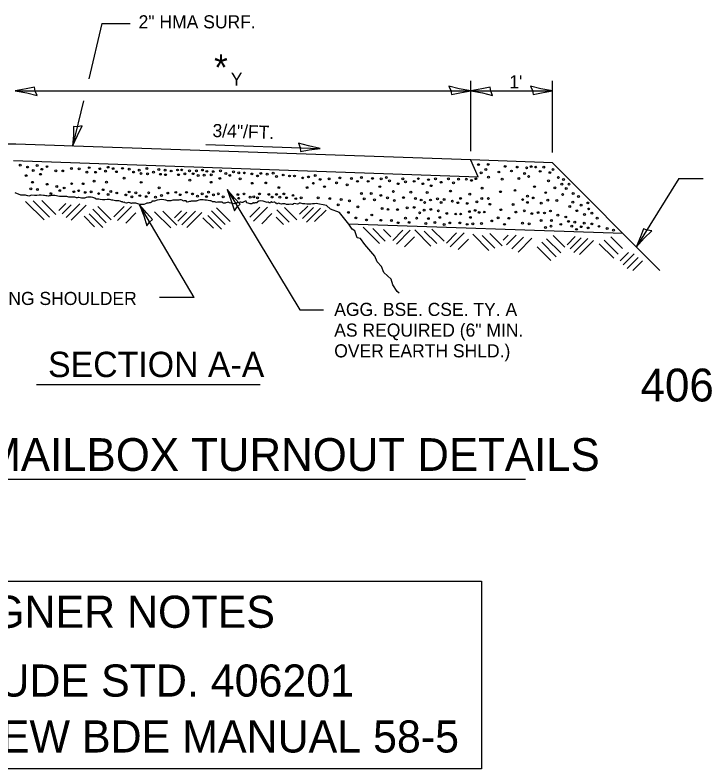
# Model space of a CAD drawing. Extents: x 1875357 to 1890680, y 2257528 to 2269761.
# Drawn here: x 1877347.5 to 1877664, y 2268167 to 2268512.3 of the extents above; entities that cross this region are included whole.
import ezdxf

# ---------------------------------------------------------------- set-up
doc = ezdxf.new("R2010")
doc.units = 0
for name, color, linetype in [('Level 1', 7, 'Continuous'), ('Level 24', 7, 'Continuous'), ('Level 40', 7, 'Continuous'), ('Level 63', 7, 'Continuous'), ('ROW_PR_Notes', 7, 'Continuous')]:
    doc.layers.add(name, color=color, linetype=linetype)

msp = doc.modelspace()

# ---------------------------------------------------------------- linework, layer by layer
at = {"layer": 'Level 1'}
msp.add_lwpolyline([(1877561.26, 2268166.98), (1877257.75, 2268166.98), (1877257.75, 2268252.98), (1877561.26, 2268252.98)], close=True, dxfattribs=at)
at = {"layer": 'Level 24'}
msp.add_line((1877256.68, 2268299.76), (1877581.28, 2268299.76), dxfattribs=at)
msp.add_lwpolyline([(1877639.19, 2268413.47), (1877637.13, 2268413.79), (1877635.4, 2268414.49), (1877634.04, 2268410.78), (1877632.14, 2268406.07), (1877635.78, 2268410.09)], close=True, dxfattribs=at)
at = {"layer": 'Level 40'}
for p, q in [((1877347.86, 2268453.23), (1877226.07, 2268453.24)), ((1877556.28, 2268445.95), (1877347.86, 2268453.23)), ((1877346.77, 2268445.75), (1877559.6, 2268438.31)), ((1877559.6, 2268438.31), (1877556.28, 2268445.89))]:
    msp.add_line(p, q, dxfattribs=at)
for centre in [(1877349.83, 2268443.59), (1877353.22, 2268442.71), (1877357.55, 2268443.43), (1877359.7, 2268441.69), (1877362.1, 2268442.93), (1877373.27, 2268442.04), (1877376.82, 2268441.87), (1877381.46, 2268442.43), (1877386.26, 2268441.95), (1877390.07, 2268442.62), (1877392.35, 2268442.01), (1877396.69, 2268442.13), (1877399.8, 2268441.75), (1877407.89, 2268442.05), (1877413.36, 2268441.63), (1877559.8, 2268443.84), (1877563.15, 2268441.6), (1877564.3, 2268443.93), (1877572.03, 2268443.01), (1877577.6, 2268442.71), (1877581.88, 2268442.34), (1877583.96, 2268442.93), (1877586.02, 2268442.73), (1877589.71, 2268442.68), (1877593.96, 2268441.59), (1877352.54, 2268438.81), (1877355.79, 2268441.16), (1877359.12, 2268439.41), (1877366.13, 2268440.98), (1877369.29, 2268440.95), (1877380.38, 2268440.4), (1877384.38, 2268440.32), (1877388.96, 2268440.82), (1877393.88, 2268440.57), (1877401.78, 2268440.44), (1877404.39, 2268441.3), (1877405.17, 2268439.75), (1877408.19, 2268439.61), (1877410.89, 2268440.36), (1877414.05, 2268439.41), (1877416.19, 2268441.3), (1877416.36, 2268439.19), (1877418.97, 2268440.91), (1877421.94, 2268441.36), (1877422.36, 2268439.22), (1877423.8, 2268441.39), (1877425.3, 2268439.63), (1877427.41, 2268441), (1877429.08, 2268439.66), (1877430.55, 2268440.97), (1877431.33, 2268438.83), (1877433.3, 2268441.33), (1877434.13, 2268439), (1877435.36, 2268440.75), (1877437.36, 2268439.14), (1877438.27, 2268440.63), (1877441.58, 2268441), (1877444.05, 2268439.75), (1877445.83, 2268438.91), (1877447.55, 2268440.52), (1877449.94, 2268440.05), (1877452.52, 2268440.02), (1877455.94, 2268439.55), (1877458.55, 2268438.66), (1877460.1, 2268439.83), (1877463, 2268439.45), (1877465.7, 2268439.95), (1877467.25, 2268438.4), (1877470.37, 2268439.07), (1877473.25, 2268438.62), (1877475.48, 2268438.62), (1877481.92, 2268438.18), (1877485.03, 2268438.84), (1877561.06, 2268440.09), (1877564.37, 2268438.09), (1877569.18, 2268440.45), (1877574.89, 2268440.9), (1877580.94, 2268439.8), (1877582.8, 2268438.4), (1877588.06, 2268440.76), (1877592.56, 2268440.18), (1877355.48, 2268435.75), (1877362.16, 2268434.84), (1877373.39, 2268435.1), (1877378.6, 2268435.07), (1877383.64, 2268436.26), (1877389.38, 2268435.8), (1877397.4, 2268437.66), (1877405.25, 2268435.71), (1877427.51, 2268436.72), (1877437.26, 2268435.73), (1877441.26, 2268437.51), (1877450.59, 2268437.29), (1877456.14, 2268435.29), (1877462.32, 2268435.44), (1877479.25, 2268437.73), (1877484.14, 2268435.29), (1877487.25, 2268437.07), (1877491.35, 2268437.29), (1877494.81, 2268435.49), (1877496.31, 2268437.74), (1877499.62, 2268434.59), (1877501.57, 2268437.44), (1877504.36, 2268436.18), (1877506.14, 2268437.95), (1877509.25, 2268436.18), (1877511.25, 2268437.51), (1877515.25, 2268437.29), (1877517.58, 2268437.95), (1877519.03, 2268436.4), (1877523.03, 2268435.07), (1877525.14, 2268437.29), (1877526.36, 2268435.95), (1877530.36, 2268436.18), (1877532.25, 2268437.4), (1877534.36, 2268435.07), (1877536.91, 2268436.95), (1877540.13, 2268437.29), (1877542.69, 2268435.73), (1877546.02, 2268437.29), (1877548.36, 2268435.51), (1877550.69, 2268437.18), (1877554.24, 2268437.18), (1877556.58, 2268436.62), (1877558.66, 2268437.36), (1877570.68, 2268437.14), (1877578.35, 2268437.44), (1877591.91, 2268436.4), (1877596.41, 2268437.95), (1877598.01, 2268434.86), (1877598.77, 2268437.04), (1877601.29, 2268434.87), (1877354.69, 2268432.74), (1877357.69, 2268432.45), (1877366.54, 2268433.79), (1877367.92, 2268431.92), (1877369.93, 2268433.13), (1877374.42, 2268431.42), (1877376.61, 2268431.88), (1877379.63, 2268431.1), (1877382.29, 2268431.4), (1877387.79, 2268432.32), (1877391.28, 2268431.5), (1877399.75, 2268431.3), (1877413.49, 2268433.18), (1877421.08, 2268431.14), (1877426, 2268431.14), (1877436.16, 2268431.22), (1877468.37, 2268433.29), (1877481.25, 2268433.29), (1877489.25, 2268433.73), (1877514.58, 2268433.73), (1877520.8, 2268431.51), (1877528.79, 2268431.2), (1877536.31, 2268431.06), (1877538.13, 2268434.18), (1877547.02, 2268431.73), (1877561.46, 2268433.07), (1877569.93, 2268431.43), (1877576.54, 2268432.03), (1877585.46, 2268433.73), (1877594.84, 2268433.22), (1877600.04, 2268432.87), (1877363.91, 2268430.54), (1877385.76, 2268430.54), (1877390.07, 2268430.12), (1877394.03, 2268430.84), (1877398.25, 2268429.94), (1877401.01, 2268429.04), (1877402.83, 2268430.89), (1877404.61, 2268429.61), (1877407.59, 2268429.17), (1877408.67, 2268430.89), (1877411.83, 2268428.89), (1877414.58, 2268429.72), (1877417.41, 2268430.8), (1877423.17, 2268430.03), (1877428.75, 2268430.39), (1877431.07, 2268429.39), (1877433.16, 2268430.47), (1877435.15, 2268429.17), (1877438.33, 2268429.97), (1877440.6, 2268430.48), (1877442.83, 2268429.05), (1877449.6, 2268430.08), (1877449.92, 2268428.4), (1877452.37, 2268430.4), (1877455.21, 2268428.95), (1877456.81, 2268429.07), (1877458.61, 2268428.6), (1877459.48, 2268430.4), (1877463.7, 2268430.18), (1877465.3, 2268428.97), (1877467.25, 2268430.18), (1877468.77, 2268428.9), (1877470.59, 2268430.4), (1877471.9, 2268428.67), (1877474.81, 2268429.73), (1877476.05, 2268428.23), (1877478.59, 2268428.62), (1877486.36, 2268428.62), (1877491.65, 2268428.27), (1877496.91, 2268427.82), (1877506.14, 2268430.62), (1877507.47, 2268428.18), (1877510.67, 2268430.63), (1877512.14, 2268427.73), (1877515.03, 2268429.73), (1877518.14, 2268428.62), (1877525.47, 2268428.73), (1877530.91, 2268428.29), (1877533.58, 2268427.62), (1877537.8, 2268427.62), (1877541.05, 2268428.15), (1877544.05, 2268427.87), (1877551.63, 2268428.37), (1877555.8, 2268430.29), (1877561.3, 2268428.32), (1877564.33, 2268428.34), (1877580.05, 2268427.79), (1877582.3, 2268429.37), (1877584.91, 2268428.57), (1877590.6, 2268430.99), (1877598.38, 2268430.12), (1877603.21, 2268430.62), (1877605.63, 2268429.21), (1877495.56, 2268425.42), (1877500.67, 2268427.22), (1877504.57, 2268424.51), (1877521.25, 2268427.4), (1877530.31, 2268424.25), (1877535.14, 2268426.51), (1877542.66, 2268426.51), (1877547.83, 2268427.07), (1877550.38, 2268426.37), (1877554.69, 2268426.07), (1877559.1, 2268426.76), (1877565.05, 2268425.68), (1877575.64, 2268425.57), (1877582.21, 2268426.54), (1877588.57, 2268426.15), (1877591.55, 2268427.54), (1877595.71, 2268427.37), (1877601.63, 2268424.62), (1877603.04, 2268426.62), (1877606.81, 2268425.29), (1877609.96, 2268426.29), (1877500.21, 2268421.96), (1877510.88, 2268420.76), (1877515.61, 2268423.76), (1877518.35, 2268423.31), (1877522.72, 2268423.22), (1877527.1, 2268424.04), (1877532.85, 2268421.76), (1877534.86, 2268422.94), (1877537.96, 2268423.31), (1877541.42, 2268422.67), (1877545.25, 2268421.48), (1877549.36, 2268421.21), (1877551.64, 2268421.21), (1877555.65, 2268422.3), (1877558.3, 2268422.85), (1877560.12, 2268421.94), (1877562.49, 2268422.12), (1877570.08, 2268423.16), (1877576.99, 2268422.11), (1877580.82, 2268422.67), (1877584.29, 2268421.39), (1877587.12, 2268421.85), (1877590.03, 2268421.67), (1877592.77, 2268422.58), (1877604.88, 2268422.71), (1877608.38, 2268420.96), (1877610.29, 2268423.54), (1877611.79, 2268421.62), (1877503.67, 2268419.4), (1877508.48, 2268418.5), (1877515.09, 2268418.35), (1877519.9, 2268418.2), (1877526.37, 2268419.29), (1877528.01, 2268417.38), (1877531.48, 2268419.29), (1877536.86, 2268419.11), (1877539.87, 2268417.29), (1877542.06, 2268419.66), (1877556.11, 2268419.66), (1877565.87, 2268418.02), (1877568.78, 2268419.48), (1877573.69, 2268419.25), (1877588.48, 2268418.2), (1877593.23, 2268418.2), (1877596.15, 2268420.66), (1877599.79, 2268419.84), (1877601.07, 2268417.84), (1877603.9, 2268417.47), (1877614.21, 2268419.29), (1877523, 2268417.2), (1877535.68, 2268416.83), (1877544.07, 2268416.38), (1877546.62, 2268417.11), (1877551.27, 2268417.11), (1877554.65, 2268416.47), (1877557.2, 2268416.74), (1877561.21, 2268416.83), (1877571.7, 2268416.47), (1877580, 2268417), (1877583.01, 2268416.74), (1877590.49, 2268415.01), (1877593.05, 2268415.65), (1877597.51, 2268416.47), (1877602.53, 2268415.65), (1877604.72, 2268414.19), (1877606.91, 2268415.37), (1877608.28, 2268417.01), (1877610.1, 2268414.82), (1877611.74, 2268416.65), (1877615.03, 2268415.55), (1877618.77, 2268414.55), (1877621.68, 2268413.82)]:
    msp.add_circle(centre, 0.417, dxfattribs=at)
for points in [[(1877391.76, 2268427.54), (1877390.8, 2268427.78), (1877386.5, 2268427.78), (1877385.3, 2268428.02), (1877384.58, 2268428.02), (1877384.34, 2268428.26), (1877383.87, 2268428.49), (1877383.15, 2268428.73), (1877380.04, 2268428.73), (1877379.32, 2268428.49), (1877377.89, 2268428.49), (1877376.69, 2268428.73), (1877375.26, 2268428.73), (1877374.54, 2268428.97), (1877374.3, 2268428.97), (1877373.35, 2268428.97), (1877372.15, 2268428.97), (1877371.19, 2268429.21), (1877368.56, 2268429.21), (1877365.7, 2268429.69), (1877364.5, 2268429.69), (1877362.59, 2268429.45), (1877360.44, 2268429.69), (1877356.47, 2268429.69)], [(1877485.49, 2268425.99), (1877478.3, 2268426.1), (1877477.59, 2268426.1), (1877477.35, 2268425.86), (1877474.96, 2268425.86), (1877474.72, 2268425.62), (1877474.24, 2268425.62), (1877471.85, 2268425.62), (1877471.13, 2268425.86), (1877468.98, 2268425.86), (1877468.26, 2268426.1), (1877467.07, 2268426.1), (1877467.07, 2268426.34), (1877467.07, 2268426.1), (1877466.83, 2268426.34), (1877466.11, 2268426.58), (1877465.15, 2268426.58), (1877464.91, 2268426.82), (1877464.67, 2268426.82), (1877464.67, 2268426.58), (1877463.48, 2268426.58), (1877463.24, 2268426.82), (1877463.24, 2268426.58), (1877462.52, 2268426.58), (1877458.46, 2268426.58), (1877458.22, 2268426.34), (1877457.26, 2268426.34), (1877457.02, 2268426.1), (1877456.78, 2268426.34), (1877456.55, 2268426.34), (1877456.31, 2268426.1), (1877454.77, 2268425.97), (1877453.68, 2268426.34), (1877453.44, 2268426.58), (1877453.44, 2268426.82), (1877452.24, 2268426.82), (1877452, 2268426.58), (1877450.57, 2268426.58), (1877449.61, 2268426.34), (1877449.14, 2268426.34), (1877448.66, 2268426.1), (1877446.74, 2268426.1), (1877445.79, 2268426.34), (1877445.07, 2268426.58), (1877444.11, 2268426.34), (1877442.68, 2268426.34), (1877442.44, 2268426.58), (1877441.25, 2268426.58), (1877440.29, 2268426.58), (1877439.33, 2268426.58), (1877438.85, 2268426.82), (1877437.9, 2268426.82), (1877437.66, 2268427.06), (1877436.7, 2268427.3), (1877430.96, 2268427.3), (1877430.49, 2268427.06), (1877429.53, 2268427.06), (1877428.57, 2268427.06), (1877426.9, 2268426.82), (1877425.94, 2268426.82), (1877425.94, 2268427.06), (1877425.7, 2268427.3), (1877425.23, 2268427.3), (1877425.23, 2268427.54), (1877425.23, 2268427.3), (1877424.51, 2268427.3), (1877424.03, 2268427.54), (1877421.88, 2268427.54), (1877420.44, 2268427.54), (1877419.73, 2268427.54), (1877418.77, 2268427.3), (1877417.34, 2268427.3), (1877416.62, 2268427.54), (1877412.55, 2268427.54), (1877411.84, 2268427.3), (1877410.88, 2268427.06), (1877410.16, 2268427.06), (1877410.16, 2268426.82), (1877408.97, 2268426.34), (1877408.01, 2268426.1), (1877407.77, 2268426.1), (1877407.29, 2268425.86), (1877403.71, 2268425.86), (1877402.75, 2268426.1), (1877401.08, 2268426.1), (1877400.6, 2268426.1), (1877400.12, 2268426.34), (1877397.97, 2268426.34), (1877397.49, 2268426.58), (1877396.78, 2268426.58), (1877396.54, 2268426.82), (1877396.3, 2268426.82), (1877395.58, 2268427.06), (1877394.38, 2268427.3), (1877393.43, 2268427.3), (1877392.23, 2268427.54), (1877391.76, 2268427.54)]]:
    msp.add_spline(points, degree=3, dxfattribs=at)
at = {"layer": 'Level 63'}
for p, q in [((1877387.28, 2268508.51), (1877381.22, 2268483.15)), ((1877387.28, 2268508.51), (1877400.25, 2268508.51)), ((1877593.7, 2268449.32), (1877593.7, 2268482.24)), ((1877556.28, 2268477.66), (1877593.72, 2268477.66)), ((1877378.8, 2268473.06), (1877373.84, 2268452.29)), ((1877434.81, 2268453.02), (1877487.22, 2268451.25)), ((1877651.59, 2268437.42), (1877632.14, 2268406.07)), ((1877651.59, 2268437.42), (1877662.83, 2268437.42)), ((1877444.61, 2268432.37), (1877477.95, 2268377.32)), ((1877477.95, 2268377.32), (1877488.79, 2268377.32))]:
    msp.add_line(p, q, dxfattribs=at)
at = {"layer": 'ROW_PR_Notes'}
for p, q in [((1877556.28, 2268450.05), (1877556.28, 2268482.24)), ((1877347.54, 2268477.66), (1877556.28, 2268477.66)), ((1877593.76, 2268444.64), (1877556.28, 2268445.95)), ((1877642.96, 2268395.36), (1877593.73, 2268444.59)), ((1877352.3, 2268427), (1877360.82, 2268418.48)), ((1877355.77, 2268427.18), (1877363.22, 2268419.73)), ((1877359.69, 2268427.37), (1877366.11, 2268420.94)), ((1877367.48, 2268422.78), (1877370.67, 2268425.97)), ((1877369.03, 2268421.33), (1877373.13, 2268425.42)), ((1877370.86, 2268419.59), (1877377.15, 2268425.88)), ((1877373.13, 2268418.4), (1877379.97, 2268425.24)), ((1877385.31, 2268424.72), (1877391.55, 2268418.47)), ((1877392.78, 2268419.98), (1877397.38, 2268424.59)), ((1877394.46, 2268418.2), (1877400.85, 2268424.59)), ((1877429.56, 2268382.9), (1877404.54, 2268425.44)), ((1877477.87, 2268421.06), (1877481.6, 2268424.8)), ((1877381.39, 2268421.25), (1877387.63, 2268415.01)), ((1877383.03, 2268423.35), (1877389.27, 2268417.1)), ((1877398.2, 2268417.07), (1877402.8, 2268421.67)), ((1877411.31, 2268422.26), (1877418.76, 2268414.81)), ((1877415.23, 2268422.44), (1877421.66, 2268416.02)), ((1877420.52, 2268419.44), (1877423.7, 2268422.63)), ((1877422.07, 2268417.99), (1877426.17, 2268422.08)), ((1877423.89, 2268416.25), (1877430.18, 2268422.54)), ((1877426.17, 2268415.06), (1877433.01, 2268421.9)), ((1877437.49, 2268422.67), (1877443.73, 2268416.42)), ((1877439.77, 2268424.03), (1877446.01, 2268417.79)), ((1877455.05, 2268419.7), (1877459.65, 2268424.3)), ((1877456.73, 2268417.91), (1877463.12, 2268424.3)), ((1877460.47, 2268416.78), (1877465.07, 2268421.38)), ((1877467.41, 2268423.17), (1877473.13, 2268417.44)), ((1877470.92, 2268424.12), (1877476.5, 2268418.54)), ((1877479.23, 2268419.15), (1877484.25, 2268424.16)), ((1877480.97, 2268417.51), (1877487.35, 2268423.88)), ((1877484.74, 2268417.72), (1877489.99, 2268422.97)), ((1877379.1, 2268420.15), (1877383.93, 2268415.33)), ((1877433.57, 2268419.47), (1877438.39, 2268414.65)), ((1877435.85, 2268420.57), (1877442.09, 2268414.33)), ((1877467.07, 2268419.76), (1877470.48, 2268416.35)), ((1877500.29, 2268416.74), (1877625.97, 2268412.36)), ((1877506.99, 2268415.2), (1877514.44, 2268407.75)), ((1877511.36, 2268414.57), (1877517.08, 2268408.84)), ((1877538.46, 2268414.32), (1877544.05, 2268408.74)), ((1877516.28, 2268414.11), (1877519.59, 2268410.8)), ((1877520.51, 2268409.13), (1877525.11, 2268413.73)), ((1877522.19, 2268407.34), (1877528.58, 2268413.73)), ((1877525.93, 2268406.21), (1877530.53, 2268410.81)), ((1877530.58, 2268414), (1877538.03, 2268406.55)), ((1877534.95, 2268413.36), (1877540.67, 2268407.64)), ((1877545.15, 2268407.92), (1877549.75, 2268412.53)), ((1877546.83, 2268406.14), (1877553.22, 2268412.53)), ((1877557.15, 2268411.93), (1877564.6, 2268404.48)), ((1877561.52, 2268411.3), (1877567.24, 2268405.57)), ((1877565.03, 2268412.25), (1877570.62, 2268406.67)), ((1877571.1, 2268409.21), (1877573.46, 2268411.57)), ((1877572.65, 2268407.11), (1877577.02, 2268411.48)), ((1877594.09, 2268411.37), (1877599.4, 2268406.06)), ((1877600.43, 2268407.14), (1877604.16, 2268410.88)), ((1877550.57, 2268405.01), (1877555.17, 2268409.61)), ((1877575.02, 2268405.19), (1877580.4, 2268410.57)), ((1877577.94, 2268403.73), (1877584.32, 2268410.12)), ((1877588.79, 2268408.27), (1877595.48, 2268401.59)), ((1877591.03, 2268409.87), (1877597.48, 2268403.42)), ((1877601.79, 2268405.23), (1877606.81, 2268410.24)), ((1877603.53, 2268403.58), (1877609.91, 2268409.96)), ((1877606.17, 2268402.67), (1877612.55, 2268409.05)), ((1877615.15, 2268407.6), (1877621.83, 2268400.92)), ((1877617.39, 2268409.2), (1877623.84, 2268402.75)), ((1877620.44, 2268410.71), (1877625.76, 2268405.39)), ((1877586.7, 2268406.17), (1877592.92, 2268399.95)), ((1877624.78, 2268399.79), (1877628.52, 2268403.53)), ((1877626.15, 2268397.88), (1877631.16, 2268402.89)), ((1877627.88, 2268396.24), (1877632.92, 2268401.27)), ((1877630.53, 2268395.33), (1877635.03, 2268399.83)), ((1877429.56, 2268382.9), (1877413.65, 2268382.9)), ((1877357.31, 2268343.14), (1877459.77, 2268343.14))]:
    msp.add_line(p, q, dxfattribs=at)
for points in [[(1877357.53, 2268475.57), (1877356.72, 2268477.49), (1877356.41, 2268479.33), (1877352.54, 2268478.52), (1877347.54, 2268477.66), (1877352.87, 2268476.69)], [(1877546.28, 2268479.75), (1877547.1, 2268477.83), (1877547.41, 2268475.99), (1877551.28, 2268476.79), (1877556.28, 2268477.66), (1877550.95, 2268478.63)], [(1877566.28, 2268475.57), (1877565.46, 2268477.49), (1877565.15, 2268479.33), (1877561.28, 2268478.52), (1877556.28, 2268477.66), (1877561.61, 2268476.69)], [(1877583.72, 2268479.75), (1877584.54, 2268477.83), (1877584.85, 2268475.99), (1877588.72, 2268476.79), (1877593.72, 2268477.66), (1877588.39, 2268478.63)], [(1877378.2, 2268461.53), (1877376.14, 2268461.18), (1877374.28, 2268461.3), (1877374.16, 2268457.35), (1877373.84, 2268452.29), (1877376.02, 2268457.25)], [(1877477.3, 2268453.68), (1877478.05, 2268451.73), (1877478.3, 2268449.88), (1877482.19, 2268450.56), (1877487.22, 2268451.25), (1877481.92, 2268452.4)], [(1877477.3, 2268453.68), (1877478.05, 2268451.73), (1877478.3, 2268449.88), (1877482.19, 2268450.56), (1877487.22, 2268451.25), (1877481.92, 2268452.4)], [(1877448, 2268422.73), (1877449.22, 2268424.42), (1877450.63, 2268425.65), (1877447.94, 2268428.54), (1877444.61, 2268432.37), (1877446.54, 2268427.3)], [(1877407.81, 2268415.76), (1877409.05, 2268417.44), (1877410.48, 2268418.64), (1877407.82, 2268421.57), (1877404.54, 2268425.44), (1877406.41, 2268420.35)]]:
    msp.add_lwpolyline(points, close=True, dxfattribs=at)
for points in [[(1877356.38, 2268429.7), (1877354.93, 2268429.84), (1877353.74, 2268429.31), (1877352.23, 2268429.9), (1877350.05, 2268429.77), (1877347.54, 2268430.89)], [(1877523.47, 2268384.91), (1877522.57, 2268385.76), (1877520.53, 2268388.82), (1877519.77, 2268391.37), (1877516.46, 2268394.43), (1877515.44, 2268397.23), (1877513.4, 2268399.27), (1877512.38, 2268401.82), (1877507.8, 2268407.17), (1877505.76, 2268409.97), (1877504.23, 2268410.23), (1877503.21, 2268413.54), (1877501.94, 2268414.31), (1877500.41, 2268416.6), (1877496.08, 2268421.95), (1877492, 2268423.48), (1877490.15, 2268425.07), (1877485.49, 2268425.99)]]:
    msp.add_lwpolyline(points, dxfattribs=at)

# ---------------------------------------------------------------- texts
at = {"layer": 'Level 1'}
for s, height, p in [('406-1', 15.042, (1877634.08, 2268335.32)), ('DESIGNER NOTES', 14.715, (1877290.51, 2268231.63)), ('1.  INCLUDE STD. 406201', 14.715, (1877267.67, 2268200.11)), ('2.  REVIEW BDE MANUAL 58-5', 14.715, (1877267.67, 2268174.5))]:
    msp.add_text(s, height=height, dxfattribs=at).set_placement(p)
at = {"layer": 'Level 24'}
msp.add_text('3/4"/FT.', height=6, rotation=358.0687, dxfattribs=at).set_placement((1877437.85, 2268456.5))
msp.add_text('RURAL MAILBOX TURNOUT DETAILS', height=15, dxfattribs=at).set_placement((1877259.84, 2268303.52))
at = {"layer": 'Level 63'}
for s, p in [('2" HMA SURF. ', (1877404.07, 2268506.26)), ('Y', (1877446.3, 2268479.98)), ("1'", (1877573.93, 2268478.77)), ('AGG. BSE. CSE. TY. A', (1877493.71, 2268374.51)), ('AS REQUIRED (6" MIN.', (1877493.71, 2268365.02)), ('OVER EARTH SHLD.)', (1877493.71, 2268355.53))]:
    msp.add_text(s, height=6, dxfattribs=at).set_placement(p)
at = {"layer": 'ROW_PR_Notes'}
for s, height, p in [('*', 12.03, (1877438.67, 2268482.38)), ('EXISTING SHOULDER', 6, (1877318.95, 2268379.52)), ('SECTION A-A', 11.6, (1877362.57, 2268346.5))]:
    msp.add_text(s, height=height, dxfattribs=at).set_placement(p)

doc.saveas('drawing.dxf')
